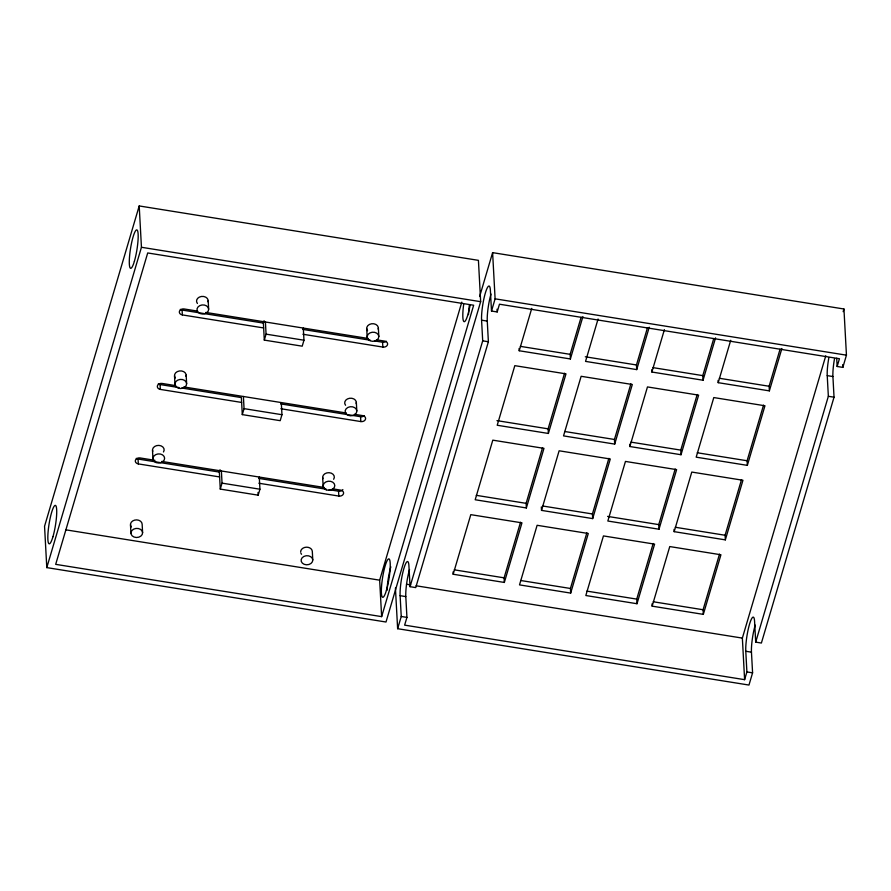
<?xml version="1.0" encoding="UTF-8"?>
<svg xmlns="http://www.w3.org/2000/svg" width="891" height="891" viewBox="0 0 891 891"><rect width="100%" height="100%" fill="white"/><g stroke="black" fill="none" stroke-linecap="round" stroke-linejoin="round"><path stroke-width="1.34" d="M139.208 205.944L44.55 526.28L46.789 567.612L386.003 622.018L480.661 301.681L478.422 260.35L139.208 205.944L141.446 247.275L46.789 567.612M259.281 477.064L259.938 489.215L258.178 495.173L220.277 489.092L219.353 472.085L220.055 469.702M303.308 328.066L303.965 340.217L302.205 346.176L264.304 340.106L263.38 323.088L264.092 320.704M220.277 489.092L222.037 483.134L221.38 470.983M281.3 402.565L281.957 414.716L280.197 420.675L242.296 414.605L244.056 408.635L243.399 396.484M264.304 340.106L266.064 334.147L265.407 321.985M381.638 616.628L473.656 305.234L147.706 252.955L55.688 564.348L381.638 616.628L379.655 580.175L461.816 302.138M479.636 296.536L492.612 252.643L843.944 308.999L846.45 355.175L842.841 367.393L837.15 366.479L836.705 358.215M755.212 625.126A19.468 3.252 -80.9 0 0 751.458 652.179L752.583 672.839L748.975 685.056L397.631 628.701L401.24 616.483L400.115 595.678A19.468 3.252 -80.9 0 1 403.857 568.625A19.468 3.252 -80.9 0 1 408.924 565.874L410.049 586.679L415.729 587.592L488.379 341.754L487.266 321.094A19.468 3.252 -80.9 0 1 491.008 294.041M410.049 586.679L482.699 340.841L481.574 320.181A19.468 3.252 -80.9 0 1 485.317 293.128A19.468 3.252 -80.9 0 1 490.384 290.388L491.498 311.048L497.189 311.95L499.472 304.21L839.445 358.739L837.15 366.479M491.498 311.048L495.106 298.83L492.612 252.643M409.548 569.538A19.468 3.252 -80.9 0 0 405.806 596.591L406.931 617.396L404.637 625.137L744.609 679.666L746.892 671.925L745.778 651.265A19.468 3.252 -80.9 0 1 749.52 624.212A19.468 3.252 -80.9 0 1 754.588 621.461L755.702 642.121L761.393 643.035L834.032 397.197L832.918 376.537A19.468 3.252 -80.9 0 1 834.544 358.561M453.174 574.25L470.793 514.653L521.959 522.85L504.339 582.447L453.174 574.25L453.051 571.933M582.914 316.583L570.385 358.962L519.219 350.753L531.749 308.375M504.339 582.447L504.094 577.836L520.533 522.204M526.358 507.959L543.967 448.362L492.801 440.154L475.193 499.751L526.358 507.959L526.113 503.337L542.541 447.716M548.377 433.46L565.985 373.864L514.82 365.655L497.211 425.252L548.377 433.46L548.121 428.838L564.56 373.218M570.385 358.962L570.14 354.34L581.099 317.263M541.516 510.387L559.125 450.79L610.29 458.999L592.682 518.595L541.516 510.387L541.327 506.923M598.073 319.011L585.543 361.39L636.709 369.598L649.238 327.22M570.674 593.094L588.283 533.497L537.117 525.289L519.509 584.886L570.674 593.094L570.418 588.472L586.857 532.851M592.682 518.595L592.437 513.973L608.876 458.353M614.701 444.097L632.309 384.5L581.144 376.292L563.535 435.888L614.701 444.097L614.445 439.475L630.884 383.854M636.709 369.598L636.464 364.976L647.423 327.899M629.859 446.525L647.467 386.928L698.633 395.136L681.025 454.733L629.859 446.525L629.737 444.219M715.562 337.856L703.044 380.234L651.878 372.026L664.396 329.648M636.998 603.73L654.607 544.134L603.441 535.925L585.832 595.522L636.998 603.73L636.742 599.108L653.181 543.488M659.006 529.232L676.625 469.635L625.46 461.427L607.84 521.023L659.006 529.232L658.761 524.61L675.2 468.989M681.025 454.733L680.78 450.111L697.207 394.49M703.044 380.234L702.787 375.623L713.747 338.535M652.156 606.158L669.765 546.562L720.93 554.77L703.322 614.367L652.156 606.158L652.034 603.853M674.175 531.66L691.784 472.063L742.949 480.271L725.341 539.868L674.175 531.66L674.042 529.354M781.886 348.492L769.367 390.871L718.202 382.673L730.72 340.284M703.322 614.367L703.077 609.745L719.505 554.124M725.341 539.868L725.085 535.257L741.524 479.625M747.349 465.369L764.957 405.773L713.791 397.564L696.183 457.161L747.349 465.369L747.103 460.758L763.542 405.127M769.367 390.871L769.111 386.26L780.071 349.172M744.609 679.666L742.359 638.101L825.779 355.787M843.164 311.661L843.944 308.999M755.702 642.121L828.352 396.283L827.227 375.623A19.468 3.252 -80.9 0 1 828.864 357.647M495.106 298.83L846.45 355.175M141.446 247.275L480.661 301.681M481.574 320.181L487.266 321.094M827.227 375.623L832.918 376.537M520.322 346.354L570.14 354.34M585.298 356.779L636.464 364.976M652.969 367.627L702.787 375.623M719.293 378.263L769.111 386.26M482.699 340.841L488.379 341.754M828.352 396.283L834.032 397.197M197.657 311.126L184.114 308.954A3.898 3.041 -3.1 0 0 179.436 311.327A3.898 3.041 -3.1 0 0 182.354 314.913L263.647 327.944M205.788 312.429L368.351 338.502M376.481 339.805L384.611 341.108A3.898 3.041 -3.1 0 1 387.518 344.694A3.898 3.041 -3.1 0 1 382.84 347.067L302.907 334.248M180.305 309.344A3.898 3.041 -3.1 0 0 182.087 310.046L263.38 323.088M302.639 329.38L370.389 340.251M374.454 340.908L382.584 342.211A3.898 3.041 -3.1 0 0 386.304 341.242M266.064 334.147L303.965 340.217M496.955 420.63L548.121 428.838M564.627 431.489L614.445 439.475M630.951 442.125L680.78 450.111M697.285 452.762L747.103 460.758M175.65 385.625L162.095 383.442A3.898 3.041 -3.1 0 0 157.429 385.814A3.898 3.041 -3.1 0 0 160.335 389.412L241.628 402.442M183.78 386.928L346.332 413.001M354.462 414.304L362.592 415.607A3.898 3.041 -3.1 0 1 365.499 419.193A3.898 3.041 -3.1 0 1 360.833 421.566L280.888 408.746M158.297 383.843A3.898 3.041 -3.1 0 0 160.068 384.544L179.046 387.585M181.753 388.019L241.372 397.586L242.296 414.605M280.62 403.879L360.565 416.698A3.898 3.041 -3.1 0 0 364.285 415.741M244.056 408.635L281.957 414.716M476.284 495.34L526.113 503.337M542.619 505.988L592.437 513.973M607.595 516.401L658.761 524.61M675.267 527.26L725.085 535.257M154.989 460.335L140.087 457.941A3.898 3.041 -3.1 0 0 135.41 460.313A3.898 3.041 -3.1 0 0 138.317 463.899L219.62 476.941M161.761 461.415L324.313 487.488M332.443 488.803L340.574 490.106A3.898 3.041 -3.1 0 1 343.492 493.692A3.898 3.041 -3.1 0 1 338.814 496.064L258.869 483.234M136.278 458.342A3.898 3.041 -3.1 0 0 138.06 459.043L219.353 472.085M258.613 478.378L326.362 489.248M329.069 489.682L338.558 491.197A3.898 3.041 -3.1 0 0 342.868 489.582M222.037 483.134L259.938 489.215M454.276 569.839L504.094 577.836M520.6 580.487L570.418 588.472M586.924 591.123L636.742 599.108M653.248 601.759L703.077 609.745M406.496 584.24L410.617 584.897M416.097 585.777L742.359 638.101M66.045 529.867L379.655 580.175M400.115 595.678L405.806 596.591M745.778 651.265L751.458 652.179M401.24 616.483L406.931 617.396M746.892 671.925L752.583 672.839M842.686 364.642L842.841 367.393M718.079 380.357L718.202 382.673M651.744 369.72L651.878 372.026M519.097 348.448L519.219 350.753M497.033 309.199L497.189 311.95M382.584 342.211L382.84 347.067M395.426 587.949L397.631 628.701M378.363 327.966L378.82 336.475A5.836 4.555 -3.1 0 1 370.244 340.841A5.836 4.555 -3.1 0 1 369.899 332.944A5.836 4.555 -3.1 0 1 378.82 336.475M366.691 328.523L367.159 337.032M360.565 416.698L360.833 421.566M356.344 402.465L356.812 410.974A5.836 4.555 -3.1 0 1 348.225 415.329A5.836 4.555 -3.1 0 1 347.891 407.443A5.836 4.555 -3.1 0 1 356.812 410.974M338.558 491.197L338.814 496.064M322.665 477.52L323.132 486.029M312.774 559.971A5.836 4.555 -3.1 0 0 303.864 556.441A5.836 4.555 -3.1 0 0 304.199 564.326A5.836 4.555 -3.1 0 0 312.774 559.971L312.318 551.462A5.836 4.555 -3.1 0 0 306.292 547.185A5.836 4.555 -3.1 0 0 300.657 552.019M258.034 492.478L258.178 495.173M208.182 300.679L208.65 309.188A5.836 4.555 -3.1 0 1 200.063 313.543A5.836 4.555 -3.1 0 1 199.729 305.658A5.836 4.555 -3.1 0 1 208.65 309.188M186.174 375.178L186.631 383.676A5.836 4.555 -3.1 0 1 178.055 388.042A5.836 4.555 -3.1 0 1 177.71 380.145A5.836 4.555 -3.1 0 1 186.631 383.676M182.087 310.046L182.354 314.913M174.502 375.724L174.97 384.233M160.068 384.544L160.335 389.412M152.495 450.222L152.951 458.731M142.605 532.673A5.836 4.555 -3.1 0 0 133.683 529.143A5.836 4.555 -3.1 0 0 134.029 537.028A5.836 4.555 -3.1 0 0 142.605 532.673L142.148 524.164A5.836 4.555 -3.1 0 0 134.608 520.121A5.836 4.555 -3.1 0 0 131.356 526.96M138.06 459.043L138.317 463.899M130.476 524.721L130.944 533.23M301.537 554.258A5.836 4.555 -3.1 0 1 300.902 553.177M322.921 478.69A5.836 4.555 -3.1 0 1 329.069 472.687A5.836 4.555 -3.1 0 1 333.646 479.28M345.563 405.26A5.836 4.555 -3.1 0 1 349.562 398.266A5.836 4.555 -3.1 0 1 356.2 403.656M367.571 330.761A5.836 4.555 -3.1 0 1 371.569 323.767A5.836 4.555 -3.1 0 1 378.207 329.158M197.401 303.463A5.836 4.555 -3.1 0 1 201.399 296.469A5.836 4.555 -3.1 0 1 208.037 301.86M175.382 377.962A5.836 4.555 -3.1 0 1 179.381 370.968A5.836 4.555 -3.1 0 1 186.03 376.358M152.74 451.392A5.836 4.555 -3.1 0 1 158.888 445.4A5.836 4.555 -3.1 0 1 163.476 451.982M387.062 590.254A19.468 3.252 -80.9 0 1 390.826 566.854M468.51 314.612A19.468 3.252 -80.9 0 1 469.357 305.312M470.025 305.524A19.468 3.252 -80.9 0 1 464.155 321.673A19.468 3.252 -80.9 0 1 463.676 304.399M156.036 462.529A5.836 4.555 -3.1 0 0 164.623 458.174A5.836 4.555 -3.1 0 0 155.702 454.644A5.836 4.555 -3.1 0 0 156.036 462.529M326.217 489.827A5.836 4.555 -3.1 0 0 334.793 485.472A5.836 4.555 -3.1 0 0 325.872 481.942A5.836 4.555 -3.1 0 0 326.217 489.827M134.396 261.252A19.468 3.252 -80.9 0 0 137.214 230.123A19.468 3.252 -80.9 0 0 129.596 255.929A19.468 3.252 -80.9 0 0 134.396 261.252M52.937 536.75A19.468 3.252 -80.9 0 0 55.754 505.62A19.468 3.252 -80.9 0 0 48.136 531.426A19.468 3.252 -80.9 0 0 52.937 536.75M386.46 590.243A19.468 3.252 -80.9 0 0 389.278 559.114A19.468 3.252 -80.9 0 0 381.66 584.919A19.468 3.252 -80.9 0 0 386.46 590.243"/></g></svg>
